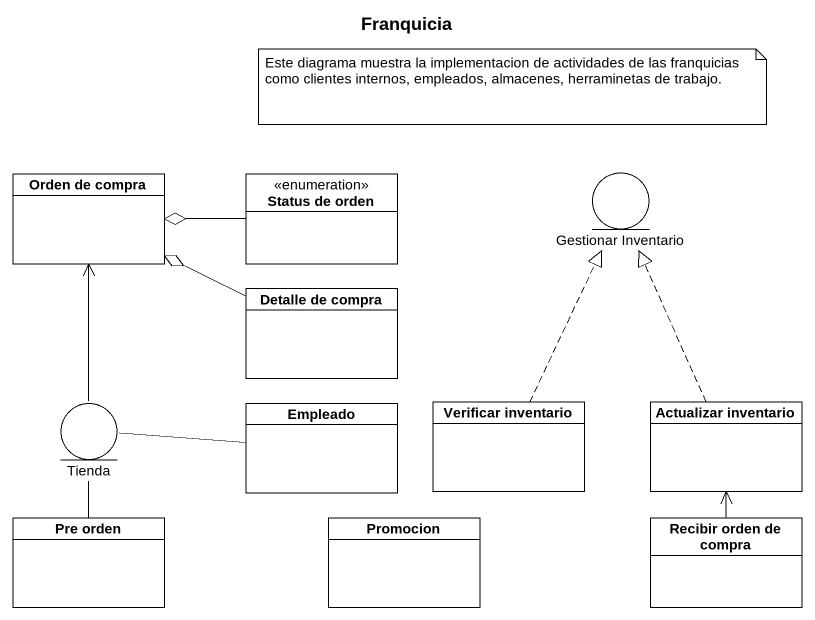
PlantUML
@startuml
title Franquicia
allowmixing
hide circle
hide empty members
class "Orden de compra" as Orden_de_compra
enum "Status de orden" as Status_de_orden
entity "Gestionar Inventario" as Gestionar_Inventario
class "Detalle de compra" as Detalle_de_compra
entity Tienda
class Empleado
class "Verificar inventario" as Verificar_inventario
class "Actualizar inventario" as Actualizar_inventario
class "Pre orden" as Pre_orden
class Promocion
class "Recibir orden de compra" as Recibir_orden_de_compra
Status_de_orden -left-o Orden_de_compra
Detalle_de_compra -left-o Orden_de_compra
Tienda -up-> Orden_de_compra
Empleado -left- Tienda
Verificar_inventario .up.|> Gestionar_Inventario
Actualizar_inventario .up.|> Gestionar_Inventario
Pre_orden -up- Tienda
Recibir_orden_de_compra -up-> Actualizar_inventario
note as N1
  Este diagrama muestra la implementacion de actividades de las franquicias como clientes internos, empleados, almacenes, herraminetas de trabajo.
end note
@enduml
